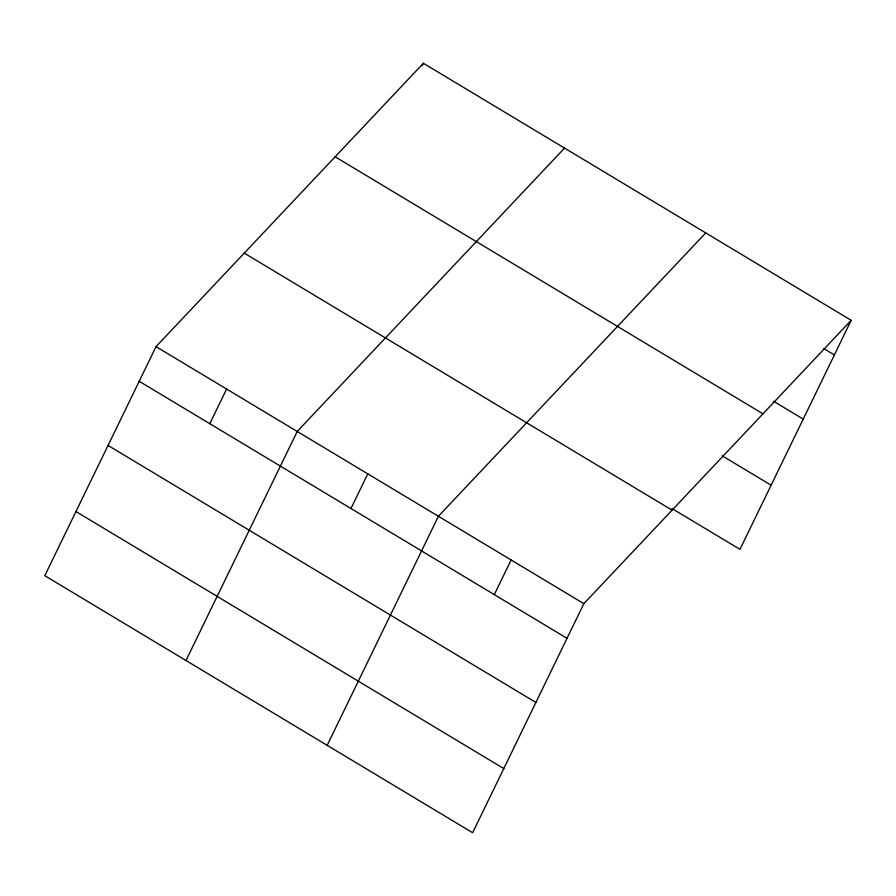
<?xml version="1.0" encoding="UTF-8"?>
<svg xmlns="http://www.w3.org/2000/svg" width="896" height="896" viewBox="0 0 896 896"><rect width="100%" height="100%" fill="white"/><g stroke="black" fill="none" stroke-linecap="round" stroke-linejoin="round"><path stroke-width="1.34" d="M156.027 346.64L44.8 575.691L472.64 832.72L583.856 603.658L851.2 320.309L423.36 63.28L156.027 346.64L583.856 603.658M209.787 423.696L226.621 389.043M422.162 65.755L423.36 63.28M185.987 660.509L297.214 431.458L564.547 148.098M350.974 508.514L367.797 473.861M327.174 745.326L438.39 516.275L705.734 232.915M494.301 594.619L511.123 559.966M851.2 320.309L739.973 549.36L672.011 508.536M823.648 348.51L834.378 354.962M773.416 401.206L803.219 419.115M335.138 156.789L762.978 413.818M722.243 455.84L771.131 485.206M244.25 253.131L672.078 510.16M139.194 381.282L567.034 638.31M108.046 445.435L535.886 702.464M75.947 511.538L503.787 768.566"/></g></svg>
